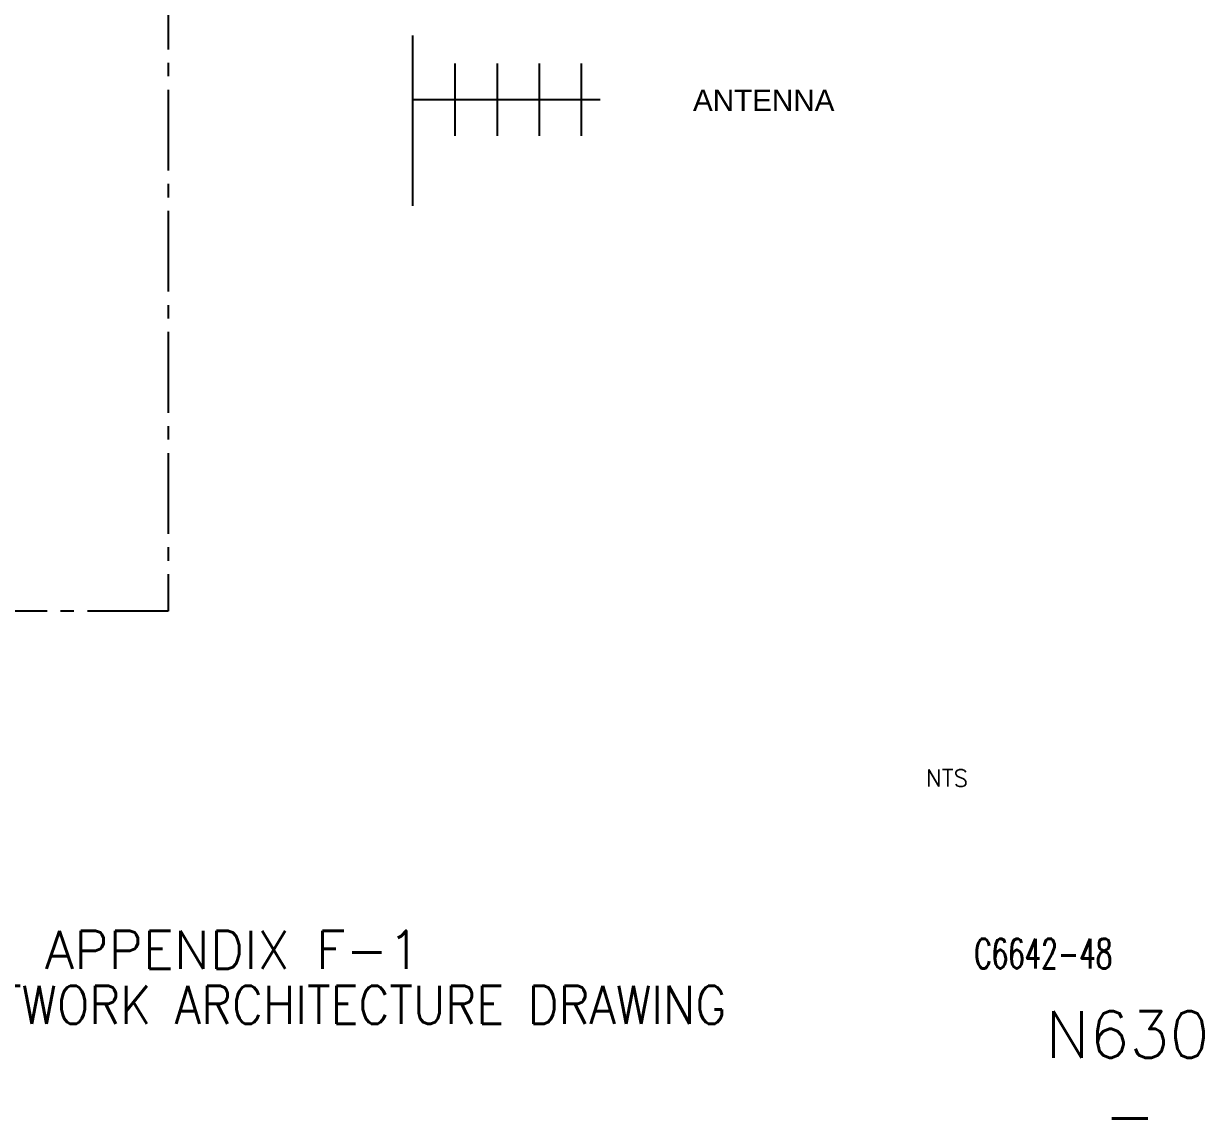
# Paper-space layout 'Sample Network Drawing - A1 Sheet' of a CAD drawing. Extents: x 49 to 806, y 22 to 564.
# Drawn here: x 666.9 to 806.1, y 24.9 to 154 of the extents above; entities that cross this region are included whole.
import ezdxf
from ezdxf.enums import TextEntityAlignment as Align

# ---------------------------------------------------------------- set-up
doc = ezdxf.new("R2010")
doc.units = 0
doc.linetypes.add('CENTER2', pattern=[28.575, 19.05, -3.175, 3.175, -3.175])
doc.layers.add('BOR-A1', color=7, linetype='Continuous')
for name, color, linetype, lineweight in [('N-ANNO-TEXT', 2, 'Continuous', 18), ('N-EQPM', 4, 'Continuous', 25), ('N-MISC', 3, 'CENTER2', 25)]:
    doc.layers.add(name, color=color, linetype=linetype, lineweight=lineweight)
doc.styles.add('_CGS_2-5_NOTES', font='arial.ttf', dxfattribs={"height": 2.5})
doc.styles.add('STD2-0', font='simplex.shx', dxfattribs={"height": 2})
doc.styles.add('STD3-5', font='simplex.shx', dxfattribs={"height": 3.5})
doc.styles.add('STD4-5', font='simplex.shx', dxfattribs={"height": 4.5})
doc.styles.add('STD5-5', font='SIMPLEX')

# ---------------------------------------------------------------- blocks, each defined once
blk = doc.blocks.new('CGS A1 TITLE ATT')
at = {"layer": 'BOR-A1', "color": 1}
for tag, p, height, style in [('DATE', (448.47, 64.4), 2, 'STD2-0'), ('DRAWN', (448.47, 56.08), 2, 'STD2-0'), ('DESIGNER', (448.47, 47.76), 2, 'STD2-0'), ('FILE', (783.85, 42.55), 3.5, 'STD3-5'), ('CHECKED', (448.47, 39.44), 2, 'STD2-0'), ('AD909', (787.49, 32), 5.5, 'STD5-5'), ('ENGINEER', (448.47, 31.12), 2, 'STD2-0'), ('APPROVED', (448.47, 22.72), 2, 'STD2-0')]:
    blk.add_attdef(tag, p, '', height=height, dxfattribs=dict(at, style=style))
at = {"layer": 'BOR-A1', "color": 1, "style": 'STD2-0', "flags": 4}
blk.add_attdef('SCALE', (773.37, 64), '', height=2, dxfattribs=at)
at = {"layer": 'BOR-A1', "color": 1, "style": 'STD4-5'}
for tag, p in [('TITLE-1', (691.59, 44.75)), ('TITLE-2', (691.59, 38.25)), ('TITLE-3', (691.59, 31.75)), ('TITLE-4', (691.59, 25.25))]:
    blk.add_attdef(tag, text='', height=4.5, dxfattribs=at).set_placement(p, align=Align.MIDDLE_CENTER)
at = {"layer": 'BOR-A1', "color": 1, "style": 'STD5-5'}
blk.add_attdef('999', text='', height=5.5, dxfattribs=at).set_placement((800.49, 22.5), align=Align.RIGHT)

psp = doc.layouts.new('Sample Network Drawing - A1 Sheet')

# ---------------------------------------------------------------- linework, layer by layer
at = {"layer": 'N-EQPM'}
for p, q in [((712.85, 142.39), (712.85, 152.59)), ((717.81, 149.3), (717.81, 140.79)), ((722.77, 149.3), (722.77, 140.79)), ((727.74, 149.3), (727.74, 140.79)), ((732.7, 149.3), (732.7, 140.79)), ((712.85, 145.04), (734.92, 145.04)), ((712.85, 132.51), (712.85, 142.39))]:
    psp.add_line(p, q, dxfattribs=at)
at = {"layer": 'N-MISC', "ltscale": 0.5}
psp.add_lwpolyline([(222.19, 517.68), (683.97, 517.68), (683.97, 84.68), (222.19, 84.68)], close=True, dxfattribs=at)

# ---------------------------------------------------------------- block references
ref = psp.add_blockref('CGS A1 TITLE ATT', (0, 0))
ref.add_attrib('TITLE-1', 'APPENDIX F-1', dxfattribs={"layer": 'BOR-A1', "color": 1, "height": 4.5, "style": 'STD4-5'}).set_placement((691.59, 44.75), align=Align.MIDDLE_CENTER)
ref.add_attrib('TITLE-2', 'SAMPLE NETWORK ARCHITECTURE DRAWING', dxfattribs={"layer": 'BOR-A1', "color": 1, "height": 4.5, "style": 'STD4-5', "width": 0.9}).set_placement((691.59, 38.25), align=Align.MIDDLE_CENTER)
ref.add_attrib('AD909', 'N630', (787.49, 32), dxfattribs={"layer": 'BOR-A1', "color": 1, "height": 5.5, "style": 'STD5-5'})
ref.add_attrib('FILE', 'C6642-48', (779.08, 42.56), dxfattribs={"layer": 'BOR-A1', "color": 1, "height": 3.5, "style": 'STD3-5', "width": 0.65})
ref.add_attrib('SCALE', 'NTS', (773.37, 64), dxfattribs={"layer": 'BOR-A1', "color": 1, "height": 2, "style": 'STD2-0'})
ref.add_attrib('999', '-', dxfattribs={"layer": 'BOR-A1', "color": 1, "height": 5.5, "style": 'STD5-5'}).set_placement((800.49, 22.5), align=Align.RIGHT)

# ---------------------------------------------------------------- texts
at = {"layer": 'N-ANNO-TEXT', "insert": (745.89, 144.96), "char_height": 2.5, "width": 49.9659, "attachment_point": 4, "style": '_CGS_2-5_NOTES'}
psp.add_mtext('ANTENNA', dxfattribs=at)

doc.saveas('drawing.dxf')
